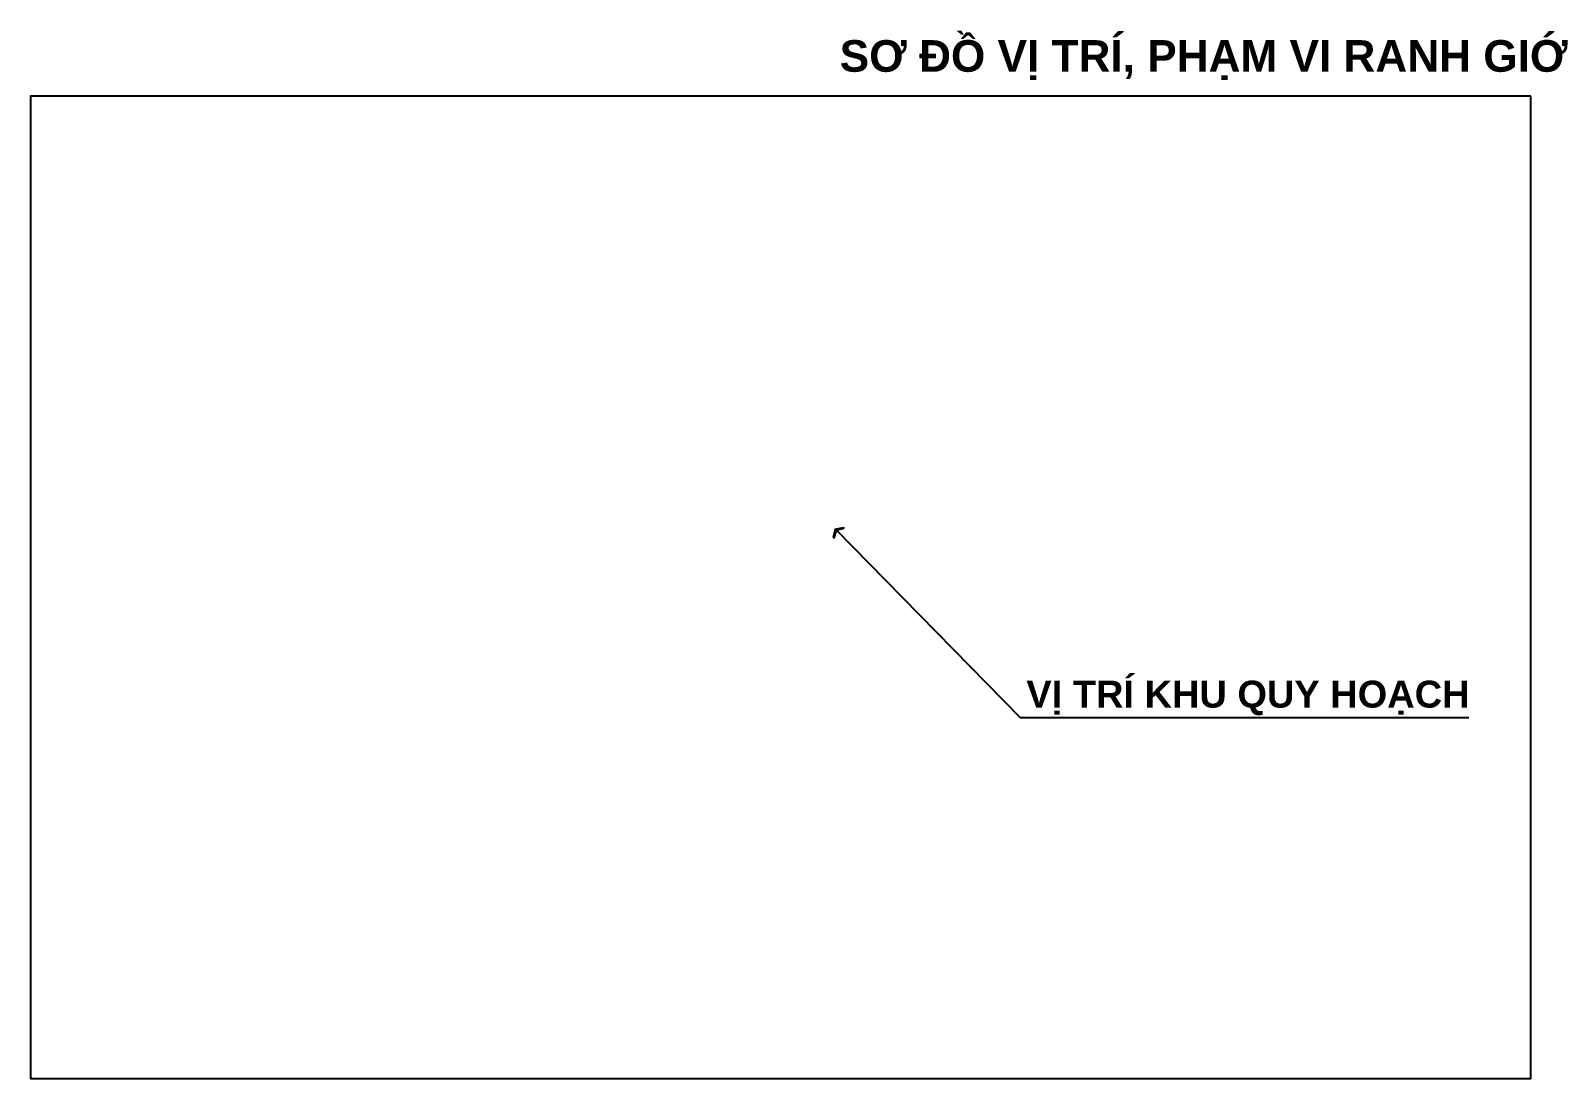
# Model space of a CAD drawing. Header units: millimetres. Extents: x 612557 to 613119, y 1207582 to 1207928.
# Drawn here: x 612556.9 to 612847.3, y 1207728.7 to 1207927.6 of the extents above; entities that cross this region are included whole.
import ezdxf
from ezdxf.enums import TextEntityAlignment as Align

# ---------------------------------------------------------------- set-up
doc = ezdxf.new("R2010")
doc.units = ezdxf.units.MM
doc.header["$MEASUREMENT"] = 0
for name, color, linetype in [('0-Frame-text', 7, 'Continuous'), ('0-KI HIEU CONG TRINH', 7, 'Continuous'), ('00.POINT', 7, 'Continuous'), ('2_Visible line', 41, 'Continuous')]:
    doc.layers.add(name, color=color, linetype=linetype)
doc.styles.add('Arial_B_2', font='arialbd.ttf', dxfattribs={"width": 1.01, "height": 1.773712})
doc.styles.add('Khung ten 25062008$0$arial', font='arialbd.ttf', dxfattribs={"height": 2.5})
doc.styles.get("Standard").update_dxf_attribs({"font": 'arial.ttf'})
doc.dimstyles.get("Standard").update_dxf_attribs({"dimtxt": 0.18, "dimasz": 0.18, "dimexe": 0.18, "dimexo": 0.0625, "dimgap": 0.09, "dimtad": 0, "dimtih": 1, "dimtoh": 1, "dimdec": 4, "dimzin": 0, "dimdsep": 46, "dimtxsty": 'Standard', "dimcen": 0.09, "dimadec": 0, "dimazin": 0, "dimtfac": 1, "dimtdec": 4, "dimtofl": 0, "dimtmove": 0, "dimatfit": 3, "dimfxl": 1, "dimtolj": 1, "dimtzin": 0, "dimarcsym": 0})

# ---------------------------------------------------------------- blocks, each defined once
blk = doc.blocks.new('ghfgjhg')
at = {"layer": '0-KI HIEU CONG TRINH'}
h = blk.add_hatch(color=256, dxfattribs=at)
h.dxf.hatch_style = 1
h.paths.add_polyline_path([(612729.3, 1207856.43), (612729.47, 1207856.31), (612729.34, 1207854.73), (612727.9, 1207854.08), (612727.73, 1207854.2), (612729.18, 1207854.85)])
for p, q in [((612729.18, 1207854.85), (612727.73, 1207854.2)), ((612729.34, 1207854.73), (612727.9, 1207854.08)), ((612727.9, 1207854.08), (612727.73, 1207854.2))]:
    blk.add_line(p, q, dxfattribs=at)
at = {"layer": '2_Visible line'}
for p, q in [((612729.18, 1207854.85), (612729.3, 1207856.43)), ((612729.47, 1207856.31), (612729.3, 1207856.43)), ((612729.34, 1207854.73), (612729.47, 1207856.31))]:
    blk.add_line(p, q, dxfattribs=at)

msp = doc.modelspace()

# ---------------------------------------------------------------- linework, layer by layer
msp.add_lwpolyline([(612841.68, 1207915.11), (612556.93, 1207915.11), (612556.93, 1207728.7), (612841.68, 1207728.7)], close=True)

# ---------------------------------------------------------------- block references
at = {"layer": '00.POINT', "rotation": 169.1649141453401}
msp.add_blockref('ghfgjhg', (1441571.38, 2278971.82), dxfattribs=at)

# ---------------------------------------------------------------- texts
at = {"style": 'Arial_B_2', "width": 1.01}
msp.add_text('VỊ TRÍ KHU QUY HOẠCH', height=5.1111, dxfattribs=at).set_placement((612745.93, 1207799.07))
at = {"layer": '0-Frame-text', "color": 10, "style": 'Khung ten 25062008$0$arial'}
msp.add_text('SƠ ĐỒ VỊ TRÍ, PHẠM VI RANH GIỚI KHU ĐẤT', height=6, dxfattribs=at).set_placement((612800.77, 1207919.74, 46.1), align=Align.CENTER)

# ---------------------------------------------------------------- leaders
at = {"layer": '0-KI HIEU CONG TRINH'}
msp.add_leader([(612709.68, 1207832.91), (612744.76, 1207797.18), (612829.92, 1207797.18)], dimstyle='Standard', override={"dimgap": 0.09, "dimtad": 0}, dxfattribs=at)

doc.saveas('drawing.dxf')
